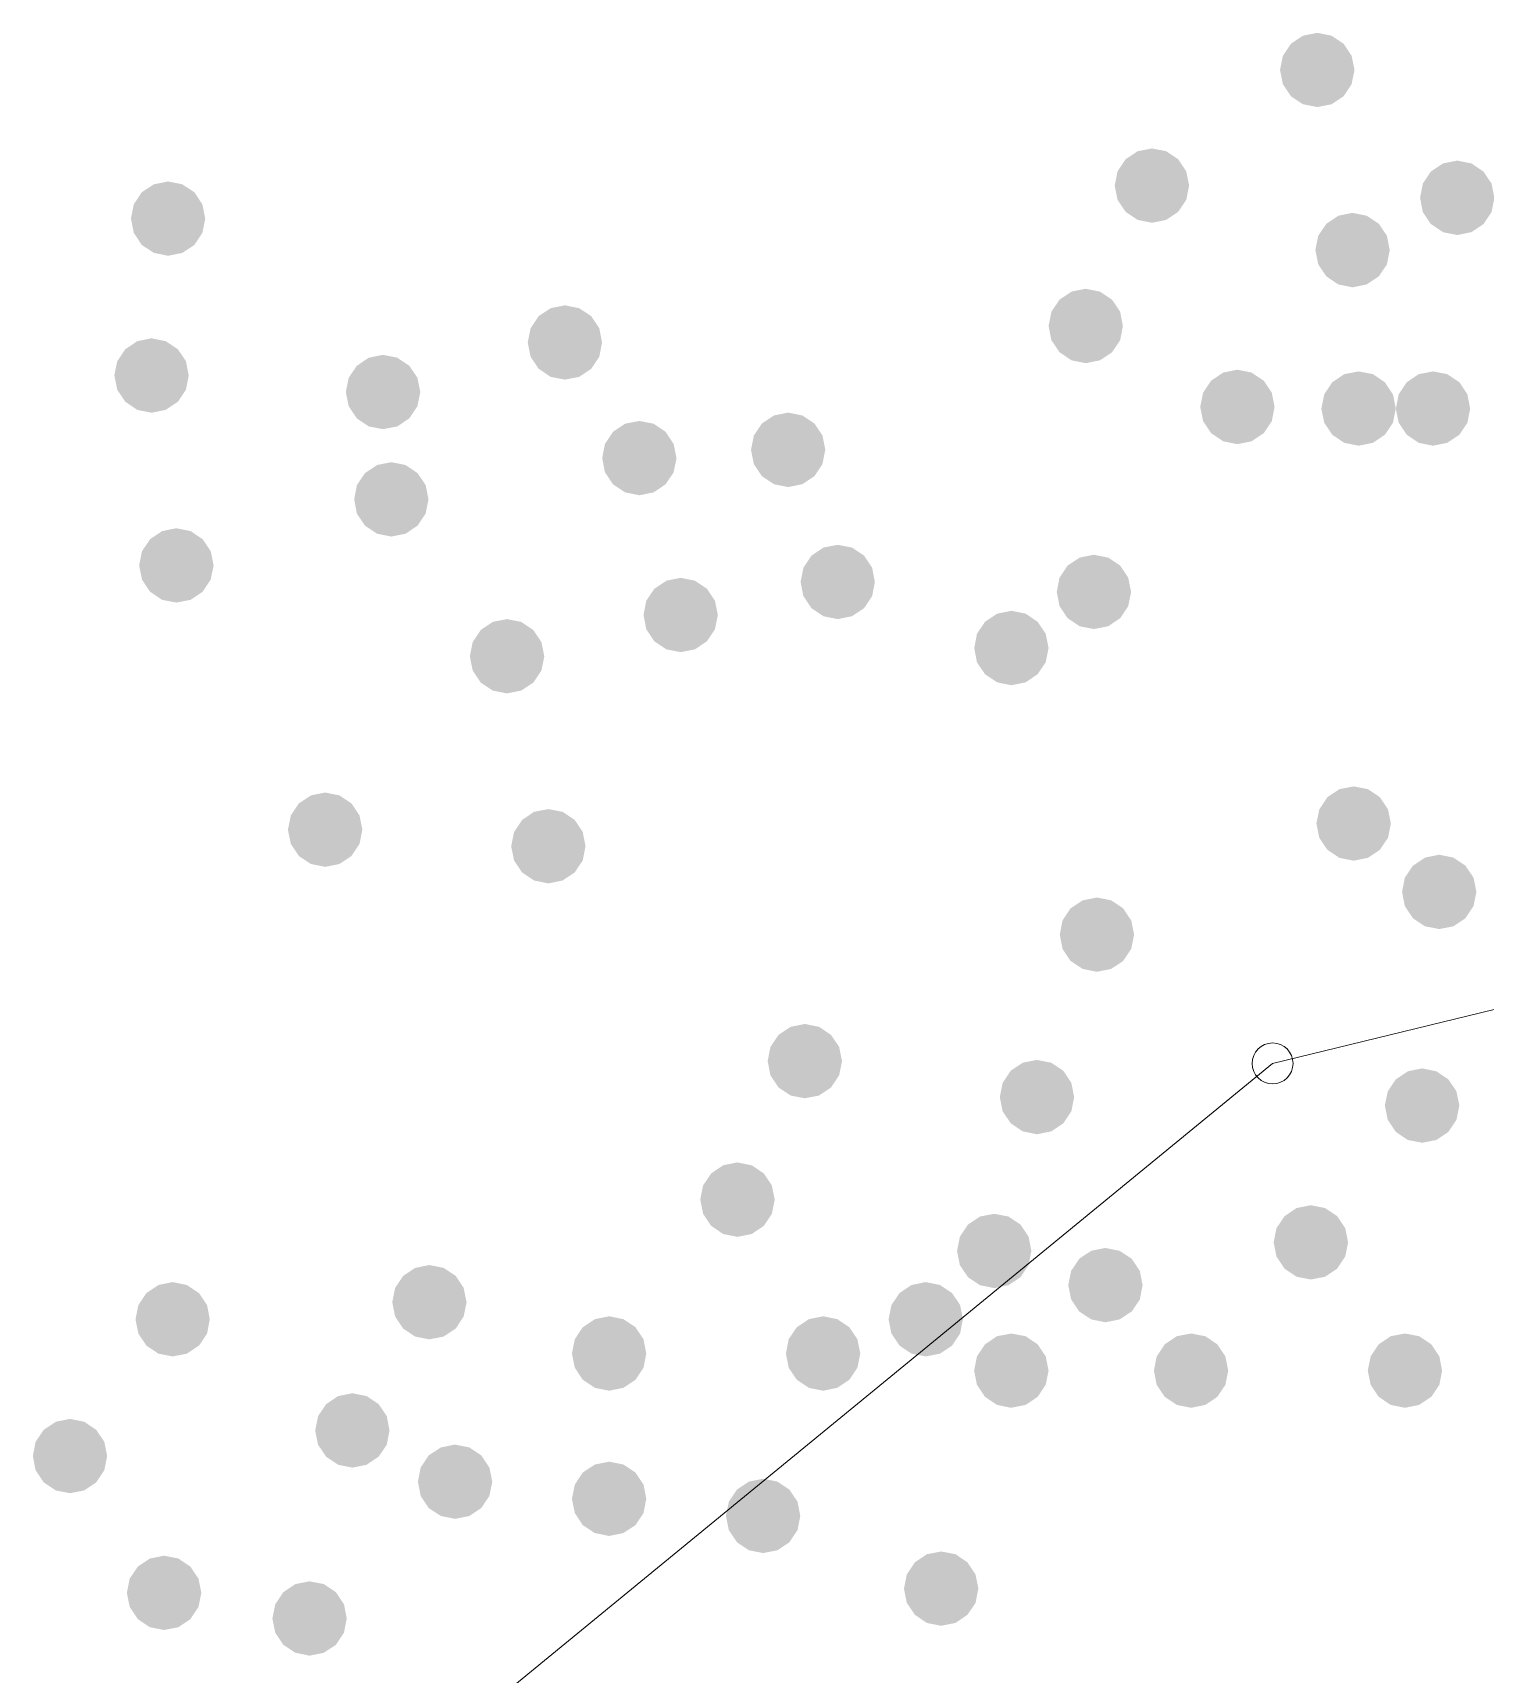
# Model space of a CAD drawing. Header units: millimetres. Extents: x 87938 to 265635, y 330093 to 434310.
# Drawn here: x 234781 to 235894, y 388832 to 390091 of the extents above; entities that cross this region are included whole.
import ezdxf

# ---------------------------------------------------------------- set-up
doc = ezdxf.new("R2010")
doc.units = ezdxf.units.MM

# ---------------------------------------------------------------- blocks, each defined once
blk = doc.blocks.new('A$C3F56660F')
at = {"lineweight": 0}
for p, q in [((4200, 7983.4), (3354.2, 7777.4)), ((3354.2, 7777.4), (2587.1, 7148.3))]:
    blk.add_line(p, q, dxfattribs=at)
for start, end in [(0, 180), (180, 0)]:
    blk.add_arc((3354.2, 7777.4), 15.7, start, end, dxfattribs=at)
for points in [[(3388.5, 8539.4), (3388.5, 8567.9), (3368.3, 8559.6), (3377.5, 8565.7)], [(3388.5, 8539.4), (3408.6, 8559.6), (3388.5, 8567.9), (3399.4, 8565.7)], [(3388.5, 8539.4), (3368.3, 8559.6), (3359.9, 8539.4), (3362.1, 8550.3)], [(3388.5, 8539.4), (3417, 8539.4), (3408.6, 8559.6), (3414.8, 8550.3)], [(3388.5, 8539.4), (3359.9, 8539.4), (3368.3, 8519.2), (3362.1, 8528.5)], [(3388.5, 8539.4), (3368.3, 8519.2), (3388.5, 8510.9), (3377.5, 8513.1)], [(3388.5, 8539.4), (3388.5, 8510.9), (3408.6, 8519.2), (3399.4, 8513.1)], [(3388.5, 8539.4), (3408.6, 8519.2), (3417, 8539.4), (3414.8, 8528.5)], [(3261.7, 8450.7), (3261.7, 8479.2), (3241.5, 8470.9), (3250.7, 8477.1)], [(3261.7, 8450.7), (3281.8, 8470.9), (3261.7, 8479.2), (3272.6, 8477.1)], [(3261.7, 8450.7), (3241.5, 8470.9), (3233.1, 8450.7), (3235.3, 8461.6)], [(3261.7, 8450.7), (3290.2, 8450.7), (3281.8, 8470.9), (3288, 8461.6)], [(3495.8, 8441.3), (3475.6, 8461.5), (3467.3, 8441.3), (3469.4, 8452.3)], [(3495.8, 8441.3), (3495.8, 8469.9), (3475.6, 8461.5), (3484.9, 8467.7)], [(3495.8, 8441.3), (3515.9, 8461.5), (3495.8, 8469.9), (3506.7, 8467.7)], [(3495.8, 8441.3), (3524.3, 8441.3), (3515.9, 8461.5), (3522.1, 8452.3)], [(2507.2, 8425.4), (2507.2, 8453.9), (2487, 8445.6), (2496.3, 8451.7)], [(2507.2, 8425.4), (2527.4, 8445.6), (2507.2, 8453.9), (2518.1, 8451.7)], [(3261.7, 8450.7), (3233.1, 8450.7), (3241.5, 8430.6), (3235.3, 8439.8)], [(3261.7, 8450.7), (3241.5, 8430.6), (3261.7, 8422.2), (3250.7, 8424.4)], [(3261.7, 8450.7), (3261.7, 8422.2), (3281.8, 8430.6), (3272.6, 8424.4)], [(3261.7, 8450.7), (3281.8, 8430.6), (3290.2, 8450.7), (3288, 8439.8)], [(2507.2, 8425.4), (2487, 8445.6), (2478.7, 8425.4), (2480.9, 8436.3)], [(2507.2, 8425.4), (2535.7, 8425.4), (2527.4, 8445.6), (2533.5, 8436.3)], [(3495.8, 8441.3), (3467.3, 8441.3), (3475.6, 8421.2), (3469.4, 8430.4)], [(3495.8, 8441.3), (3475.6, 8421.2), (3495.8, 8412.8), (3484.9, 8415)], [(3495.8, 8441.3), (3495.8, 8412.8), (3515.9, 8421.2), (3506.7, 8415)], [(3495.8, 8441.3), (3515.9, 8421.2), (3524.3, 8441.3), (3522.1, 8430.4)], [(2507.2, 8425.4), (2478.7, 8425.4), (2487, 8405.2), (2480.9, 8414.5)], [(2507.2, 8425.4), (2487, 8405.2), (2507.2, 8396.9), (2496.3, 8399.1)], [(2507.2, 8425.4), (2507.2, 8396.9), (2527.4, 8405.2), (2518.1, 8399.1)], [(2507.2, 8425.4), (2527.4, 8405.2), (2535.7, 8425.4), (2533.5, 8414.5)], [(3415.5, 8401.2), (3415.5, 8429.8), (3395.4, 8421.4), (3404.6, 8427.6)], [(3415.5, 8401.2), (3435.7, 8421.4), (3415.5, 8429.8), (3426.4, 8427.6)], [(3415.5, 8401.2), (3395.4, 8421.4), (3387, 8401.2), (3389.2, 8412.2)], [(3415.5, 8401.2), (3444, 8401.2), (3435.7, 8421.4), (3441.9, 8412.2)], [(3415.5, 8401.2), (3387, 8401.2), (3395.4, 8381.1), (3389.2, 8390.3)], [(3415.5, 8401.2), (3395.4, 8381.1), (3415.5, 8372.7), (3404.6, 8374.9)], [(3415.5, 8401.2), (3415.5, 8372.7), (3435.7, 8381.1), (3426.4, 8374.9)], [(3415.5, 8401.2), (3435.7, 8381.1), (3444, 8401.2), (3441.9, 8390.3)], [(3210.9, 8343.1), (3190.8, 8363.2), (3182.4, 8343.1), (3184.6, 8354)], [(3210.9, 8343.1), (3210.9, 8371.6), (3190.8, 8363.2), (3200, 8369.4)], [(3210.9, 8343.1), (3231.1, 8363.2), (3210.9, 8371.6), (3221.8, 8369.4)], [(3210.9, 8343.1), (3239.4, 8343.1), (3231.1, 8363.2), (3237.3, 8354)], [(2811.5, 8330.4), (2791.4, 8350.6), (2783, 8330.4), (2785.2, 8341.3)], [(2811.5, 8330.4), (2811.5, 8358.9), (2791.4, 8350.6), (2800.6, 8356.7)], [(2811.5, 8330.4), (2831.7, 8350.6), (2811.5, 8358.9), (2822.4, 8356.7)], [(2811.5, 8330.4), (2840, 8330.4), (2831.7, 8350.6), (2837.9, 8341.3)], [(3210.9, 8343.1), (3182.4, 8343.1), (3190.8, 8322.9), (3184.6, 8332.1)], [(3210.9, 8343.1), (3190.8, 8322.9), (3210.9, 8314.5), (3200, 8316.7)], [(3210.9, 8343.1), (3210.9, 8314.5), (3231.1, 8322.9), (3221.8, 8316.7)], [(3210.9, 8343.1), (3231.1, 8322.9), (3239.4, 8343.1), (3237.3, 8332.1)], [(2494.5, 8305.1), (2474.4, 8325.2), (2466, 8305.1), (2468.2, 8316)], [(2494.5, 8305.1), (2494.5, 8333.6), (2474.4, 8325.2), (2483.6, 8331.4)], [(2494.5, 8305.1), (2514.7, 8325.2), (2494.5, 8333.6), (2505.4, 8331.4)], [(2494.5, 8305.1), (2523, 8305.1), (2514.7, 8325.2), (2520.9, 8316)], [(2811.5, 8330.4), (2783, 8330.4), (2791.4, 8310.2), (2785.2, 8319.5)], [(2811.5, 8330.4), (2791.4, 8310.2), (2811.5, 8301.9), (2800.6, 8304)], [(2811.5, 8330.4), (2811.5, 8301.9), (2831.7, 8310.2), (2822.4, 8304)], [(2811.5, 8330.4), (2831.7, 8310.2), (2840, 8330.4), (2837.9, 8319.5)], [(2672, 8292.4), (2651.9, 8312.5), (2643.5, 8292.4), (2645.7, 8303.3)], [(2672, 8292.4), (2672, 8320.9), (2651.9, 8312.5), (2661.1, 8318.7)], [(2672, 8292.4), (2692.2, 8312.5), (2672, 8320.9), (2683, 8318.7)], [(2672, 8292.4), (2700.6, 8292.4), (2692.2, 8312.5), (2698.4, 8303.3)], [(3327.2, 8281), (3327.2, 8309.5), (3307.1, 8301.1), (3316.3, 8307.3)], [(3327.2, 8281), (3347.4, 8301.1), (3327.2, 8309.5), (3338.1, 8307.3)], [(2494.5, 8305.1), (2466, 8305.1), (2474.4, 8284.9), (2468.2, 8294.1)], [(2494.5, 8305.1), (2474.4, 8284.9), (2494.5, 8276.5), (2483.6, 8278.7)], [(2494.5, 8305.1), (2494.5, 8276.5), (2514.7, 8284.9), (2505.4, 8278.7)], [(2494.5, 8305.1), (2514.7, 8284.9), (2523, 8305.1), (2520.9, 8294.1)], [(3327.2, 8281), (3307.1, 8301.1), (3298.7, 8281), (3300.9, 8291.9)], [(3327.2, 8281), (3355.7, 8281), (3347.4, 8301.1), (3353.6, 8291.9)], [(3420.2, 8279.7), (3400, 8299.9), (3391.6, 8279.7), (3393.8, 8290.6)], [(3420.2, 8279.7), (3420.2, 8308.2), (3400, 8299.9), (3409.2, 8306.1)], [(3420.2, 8279.7), (3440.3, 8299.9), (3420.2, 8308.2), (3431.1, 8306.1)], [(3420.2, 8279.7), (3448.7, 8279.7), (3440.3, 8299.9), (3446.5, 8290.6)], [(3477.2, 8279.7), (3457.1, 8299.9), (3448.7, 8279.7), (3450.9, 8290.6)], [(3477.2, 8279.7), (3477.2, 8308.2), (3457.1, 8299.9), (3466.3, 8306.1)], [(3477.2, 8279.7), (3497.4, 8299.9), (3477.2, 8308.2), (3488.1, 8306.1)], [(3477.2, 8279.7), (3505.7, 8279.7), (3497.4, 8299.9), (3503.6, 8290.6)], [(2672, 8292.4), (2643.5, 8292.4), (2651.9, 8272.2), (2645.7, 8281.5)], [(2672, 8292.4), (2651.9, 8272.2), (2672, 8263.9), (2661.1, 8266)], [(2672, 8292.4), (2672, 8263.9), (2692.2, 8272.2), (2683, 8266)], [(2672, 8292.4), (2692.2, 8272.2), (2700.6, 8292.4), (2698.4, 8281.5)], [(2982.7, 8248.1), (2982.7, 8276.6), (2962.5, 8268.2), (2971.8, 8274.4)], [(2982.7, 8248.1), (3002.9, 8268.2), (2982.7, 8276.6), (2993.6, 8274.4)], [(3327.2, 8281), (3298.7, 8281), (3307.1, 8260.8), (3300.9, 8270)], [(3327.2, 8281), (3307.1, 8260.8), (3327.2, 8252.4), (3316.3, 8254.6)], [(3327.2, 8281), (3327.2, 8252.4), (3347.4, 8260.8), (3338.1, 8254.6)], [(3327.2, 8281), (3347.4, 8260.8), (3355.7, 8281), (3353.6, 8270)], [(3420.2, 8279.7), (3391.6, 8279.7), (3400, 8259.6), (3393.8, 8268.8)], [(3420.2, 8279.7), (3400, 8259.6), (3420.2, 8251.2), (3409.2, 8253.4)], [(3420.2, 8279.7), (3420.2, 8251.2), (3440.3, 8259.6), (3431.1, 8253.4)], [(3420.2, 8279.7), (3440.3, 8259.6), (3448.7, 8279.7), (3446.5, 8268.8)], [(3477.2, 8279.7), (3448.7, 8279.7), (3457.1, 8259.6), (3450.9, 8268.8)], [(3477.2, 8279.7), (3457.1, 8259.6), (3477.2, 8251.2), (3466.3, 8253.4)], [(3477.2, 8279.7), (3477.2, 8251.2), (3497.4, 8259.6), (3488.1, 8253.4)], [(3477.2, 8279.7), (3497.4, 8259.6), (3505.7, 8279.7), (3503.6, 8268.8)], [(2868.6, 8241.7), (2848.4, 8261.9), (2840.1, 8241.7), (2842.2, 8252.6)], [(2868.6, 8241.7), (2868.6, 8270.2), (2848.4, 8261.9), (2857.7, 8268.1)], [(2868.6, 8241.7), (2888.7, 8261.9), (2868.6, 8270.2), (2879.5, 8268.1)], [(2868.6, 8241.7), (2897.1, 8241.7), (2888.7, 8261.9), (2894.9, 8252.6)], [(2982.7, 8248.1), (2962.5, 8268.2), (2954.2, 8248.1), (2956.4, 8259)], [(2982.7, 8248.1), (3011.2, 8248.1), (3002.9, 8268.2), (3009, 8259)], [(2982.7, 8248.1), (2954.2, 8248.1), (2962.5, 8227.9), (2956.4, 8237.1)], [(2982.7, 8248.1), (2962.5, 8227.9), (2982.7, 8219.5), (2971.8, 8221.7)], [(2982.7, 8248.1), (2982.7, 8219.5), (3002.9, 8227.9), (2993.6, 8221.7)], [(2982.7, 8248.1), (3002.9, 8227.9), (3011.2, 8248.1), (3009, 8237.1)], [(2678.4, 8210.1), (2678.4, 8238.6), (2658.2, 8230.2), (2667.5, 8236.4)], [(2678.4, 8210.1), (2698.5, 8230.2), (2678.4, 8238.6), (2689.3, 8236.4)], [(2868.6, 8241.7), (2840.1, 8241.7), (2848.4, 8221.6), (2842.2, 8230.8)], [(2868.6, 8241.7), (2848.4, 8221.6), (2868.6, 8213.2), (2857.7, 8215.4)], [(2868.6, 8241.7), (2868.6, 8213.2), (2888.7, 8221.6), (2879.5, 8215.4)], [(2868.6, 8241.7), (2888.7, 8221.6), (2897.1, 8241.7), (2894.9, 8230.8)], [(2678.4, 8210.1), (2658.2, 8230.2), (2649.9, 8210.1), (2652, 8221)], [(2678.4, 8210.1), (2706.9, 8210.1), (2698.5, 8230.2), (2704.7, 8221)], [(2678.4, 8210.1), (2649.9, 8210.1), (2658.2, 8189.9), (2652, 8199.1)], [(2678.4, 8210.1), (2658.2, 8189.9), (2678.4, 8181.5), (2667.5, 8183.7)], [(2678.4, 8210.1), (2678.4, 8181.5), (2698.5, 8189.9), (2689.3, 8183.7)], [(2678.4, 8210.1), (2698.5, 8189.9), (2706.9, 8210.1), (2704.7, 8199.1)], [(2513.5, 8159.4), (2513.5, 8187.9), (2493.4, 8179.5), (2502.6, 8185.7)], [(2513.5, 8159.4), (2533.7, 8179.5), (2513.5, 8187.9), (2524.5, 8185.7)], [(2513.5, 8159.4), (2493.4, 8179.5), (2485, 8159.4), (2487.2, 8170.3)], [(2513.5, 8159.4), (2542.1, 8159.4), (2533.7, 8179.5), (2539.9, 8170.3)], [(3020.7, 8146.7), (3020.7, 8175.2), (3000.6, 8166.9), (3009.8, 8173.1)], [(3020.7, 8146.7), (3040.9, 8166.9), (3020.7, 8175.2), (3031.6, 8173.1)], [(2513.5, 8159.4), (2485, 8159.4), (2493.4, 8139.2), (2487.2, 8148.5)], [(2513.5, 8159.4), (2493.4, 8139.2), (2513.5, 8130.9), (2502.6, 8133)], [(2513.5, 8159.4), (2533.7, 8139.2), (2542.1, 8159.4), (2539.9, 8148.5)], [(2513.5, 8159.4), (2513.5, 8130.9), (2533.7, 8139.2), (2524.5, 8133)], [(3020.7, 8146.7), (3000.6, 8166.9), (2992.2, 8146.7), (2994.4, 8157.6)], [(3020.7, 8146.7), (3049.2, 8146.7), (3040.9, 8166.9), (3047.1, 8157.6)], [(3217.2, 8139.1), (3197, 8159.3), (3188.7, 8139.1), (3190.8, 8150)], [(3217.2, 8139.1), (3217.2, 8167.6), (3197, 8159.3), (3206.3, 8165.4)], [(3217.2, 8139.1), (3237.3, 8159.3), (3217.2, 8167.6), (3228.1, 8165.4)], [(3217.2, 8139.1), (3245.7, 8139.1), (3237.3, 8159.3), (3243.5, 8150)], [(2900.3, 8121.4), (2900.3, 8149.9), (2880.1, 8141.5), (2889.4, 8147.7)], [(2900.3, 8121.4), (2920.4, 8141.5), (2900.3, 8149.9), (2911.2, 8147.7)], [(3020.7, 8146.7), (2992.2, 8146.7), (3000.6, 8126.6), (2994.4, 8135.8)], [(3020.7, 8146.7), (3000.6, 8126.6), (3020.7, 8118.2), (3009.8, 8120.4)], [(3020.7, 8146.7), (3020.7, 8118.2), (3040.9, 8126.6), (3031.6, 8120.4)], [(3020.7, 8146.7), (3040.9, 8126.6), (3049.2, 8146.7), (3047.1, 8135.8)], [(2900.3, 8121.4), (2880.1, 8141.5), (2871.8, 8121.4), (2873.9, 8132.3)], [(2900.3, 8121.4), (2928.8, 8121.4), (2920.4, 8141.5), (2926.6, 8132.3)], [(3217.2, 8139.1), (3188.7, 8139.1), (3197, 8118.9), (3190.8, 8128.2)], [(3217.2, 8139.1), (3197, 8118.9), (3217.2, 8110.6), (3206.3, 8112.7)], [(3217.2, 8139.1), (3217.2, 8110.6), (3237.3, 8118.9), (3228.1, 8112.7)], [(3217.2, 8139.1), (3237.3, 8118.9), (3245.7, 8139.1), (3243.5, 8128.2)], [(2900.3, 8121.4), (2871.8, 8121.4), (2880.1, 8101.2), (2873.9, 8110.5)], [(2900.3, 8121.4), (2880.1, 8101.2), (2900.3, 8092.9), (2889.4, 8095)], [(2900.3, 8121.4), (2900.3, 8092.9), (2920.4, 8101.2), (2911.2, 8095)], [(2900.3, 8121.4), (2920.4, 8101.2), (2928.8, 8121.4), (2926.6, 8110.5)], [(3153.9, 8096), (3153.9, 8124.6), (3133.7, 8116.2), (3143, 8122.4)], [(3153.9, 8096), (3174, 8116.2), (3153.9, 8124.6), (3164.8, 8122.4)], [(2767.1, 8089.7), (2747, 8109.9), (2738.6, 8089.7), (2740.8, 8100.6)], [(2767.1, 8089.7), (2767.1, 8118.2), (2747, 8109.9), (2756.2, 8116.1)], [(2767.1, 8089.7), (2787.3, 8109.9), (2767.1, 8118.2), (2778, 8116.1)], [(2767.1, 8089.7), (2795.7, 8089.7), (2787.3, 8109.9), (2793.5, 8100.6)], [(3153.9, 8096), (3133.7, 8116.2), (3125.4, 8096), (3127.5, 8107)], [(3153.9, 8096), (3182.4, 8096), (3174, 8116.2), (3180.2, 8107)], [(3153.9, 8096), (3125.4, 8096), (3133.7, 8075.9), (3127.5, 8085.1)], [(3153.9, 8096), (3133.7, 8075.9), (3153.9, 8067.5), (3143, 8069.7)], [(3153.9, 8096), (3153.9, 8067.5), (3174, 8075.9), (3164.8, 8069.7)], [(3153.9, 8096), (3174, 8075.9), (3182.4, 8096), (3180.2, 8085.1)], [(2767.1, 8089.7), (2738.6, 8089.7), (2747, 8069.5), (2740.8, 8078.8)], [(2767.1, 8089.7), (2747, 8069.5), (2767.1, 8061.2), (2756.2, 8063.4)], [(2767.1, 8089.7), (2767.1, 8061.2), (2787.3, 8069.5), (2778, 8063.4)], [(2767.1, 8089.7), (2787.3, 8069.5), (2795.7, 8089.7), (2793.5, 8078.8)], [(2627.7, 7956.7), (2627.7, 7985.2), (2607.5, 7976.9), (2616.7, 7983)], [(2627.7, 7956.7), (2647.8, 7976.9), (2627.7, 7985.2), (2638.6, 7983)], [(3416.4, 7961.4), (3396.2, 7981.6), (3387.8, 7961.4), (3390, 7972.3)], [(3416.4, 7961.4), (3416.4, 7989.9), (3396.2, 7981.6), (3405.4, 7987.8)], [(3416.4, 7961.4), (3436.5, 7981.6), (3416.4, 7989.9), (3427.3, 7987.8)], [(3416.4, 7961.4), (3444.9, 7961.4), (3436.5, 7981.6), (3442.7, 7972.3)], [(2627.7, 7956.7), (2607.5, 7976.9), (2599.1, 7956.7), (2601.3, 7967.6)], [(2627.7, 7956.7), (2656.2, 7956.7), (2647.8, 7976.9), (2654, 7967.6)], [(2798.8, 7944), (2798.8, 7972.5), (2778.7, 7964.2), (2787.9, 7970.4)], [(2798.8, 7944), (2819, 7964.2), (2798.8, 7972.5), (2809.7, 7970.4)], [(2627.7, 7956.7), (2599.1, 7956.7), (2607.5, 7936.5), (2601.3, 7945.8)], [(2627.7, 7956.7), (2607.5, 7936.5), (2627.7, 7928.2), (2616.7, 7930.4)], [(2627.7, 7956.7), (2627.7, 7928.2), (2647.8, 7936.5), (2638.6, 7930.4)], [(2627.7, 7956.7), (2647.8, 7936.5), (2656.2, 7956.7), (2654, 7945.8)], [(2798.8, 7944), (2778.7, 7964.2), (2770.3, 7944), (2772.5, 7954.9)], [(2798.8, 7944), (2827.3, 7944), (2819, 7964.2), (2825.2, 7954.9)], [(3416.4, 7961.4), (3387.8, 7961.4), (3396.2, 7941.3), (3390, 7950.5)], [(3416.4, 7961.4), (3396.2, 7941.3), (3416.4, 7932.9), (3405.4, 7935.1)], [(3416.4, 7961.4), (3416.4, 7932.9), (3436.5, 7941.3), (3427.3, 7935.1)], [(3416.4, 7961.4), (3436.5, 7941.3), (3444.9, 7961.4), (3442.7, 7950.5)], [(2798.8, 7944), (2770.3, 7944), (2778.7, 7923.9), (2772.5, 7933.1)], [(2798.8, 7944), (2778.7, 7923.9), (2798.8, 7915.5), (2787.9, 7917.7)], [(2798.8, 7944), (2798.8, 7915.5), (2819, 7923.9), (2809.7, 7917.7)], [(2798.8, 7944), (2819, 7923.9), (2827.3, 7944), (2825.2, 7933.1)], [(3482, 7909), (3482, 7937.5), (3461.8, 7929.1), (3471.1, 7935.3)], [(3482, 7909), (3502.1, 7929.1), (3482, 7937.5), (3492.9, 7935.3)], [(3482, 7909), (3461.8, 7929.1), (3453.5, 7909), (3455.6, 7919.9)], [(3482, 7909), (3510.5, 7909), (3502.1, 7929.1), (3508.3, 7919.9)], [(3482, 7909), (3453.5, 7909), (3461.8, 7888.8), (3455.6, 7898.1)], [(3482, 7909), (3461.8, 7888.8), (3482, 7880.5), (3471.1, 7882.6)], [(3482, 7909), (3482, 7880.5), (3502.1, 7888.8), (3492.9, 7882.6)], [(3482, 7909), (3502.1, 7888.8), (3510.5, 7909), (3508.3, 7898.1)], [(3219.5, 7876.2), (3199.3, 7896.4), (3191, 7876.2), (3193.1, 7887.1)], [(3219.5, 7876.2), (3219.5, 7904.7), (3199.3, 7896.4), (3208.6, 7902.5)], [(3219.5, 7876.2), (3239.6, 7896.4), (3219.5, 7904.7), (3230.4, 7902.5)], [(3219.5, 7876.2), (3248, 7876.2), (3239.6, 7896.4), (3245.8, 7887.1)], [(3219.5, 7876.2), (3191, 7876.2), (3199.3, 7856), (3193.1, 7865.3)], [(3219.5, 7876.2), (3199.3, 7856), (3219.5, 7847.7), (3208.6, 7849.9)], [(3219.5, 7876.2), (3219.5, 7847.7), (3239.6, 7856), (3230.4, 7849.9)], [(3219.5, 7876.2), (3239.6, 7856), (3248, 7876.2), (3245.8, 7865.3)], [(2995.5, 7779.2), (2995.5, 7807.7), (2975.3, 7799.3), (2984.6, 7805.5)], [(2995.5, 7779.2), (3015.6, 7799.3), (2995.5, 7807.7), (3006.4, 7805.5)], [(2995.5, 7779.2), (2975.3, 7799.3), (2967, 7779.2), (2969.1, 7790.1)], [(2995.5, 7779.2), (3024, 7779.2), (3015.6, 7799.3), (3021.8, 7790.1)], [(3173.5, 7751.6), (3173.5, 7780.1), (3153.4, 7771.8), (3162.6, 7778)], [(3173.5, 7751.6), (3193.7, 7771.8), (3173.5, 7780.1), (3184.4, 7778)], [(2995.5, 7779.2), (2967, 7779.2), (2975.3, 7759), (2969.1, 7768.3)], [(2995.5, 7779.2), (2975.3, 7759), (2995.5, 7750.7), (2984.6, 7752.8)], [(2995.5, 7779.2), (2995.5, 7750.7), (3015.6, 7759), (3006.4, 7752.8)], [(2995.5, 7779.2), (3015.6, 7759), (3024, 7779.2), (3021.8, 7768.3)], [(3173.5, 7751.6), (3153.4, 7771.8), (3145, 7751.6), (3147.2, 7762.5)], [(3173.5, 7751.6), (3202, 7751.6), (3193.7, 7771.8), (3199.9, 7762.5)], [(3468.9, 7745.1), (3468.9, 7773.6), (3448.7, 7765.2), (3457.9, 7771.4)], [(3468.9, 7745.1), (3489, 7765.2), (3468.9, 7773.6), (3479.8, 7771.4)], [(3468.9, 7745.1), (3448.7, 7765.2), (3440.3, 7745.1), (3442.5, 7756)], [(3468.9, 7745.1), (3497.4, 7745.1), (3489, 7765.2), (3495.2, 7756)], [(3173.5, 7751.6), (3145, 7751.6), (3153.4, 7731.5), (3147.2, 7740.7)], [(3173.5, 7751.6), (3153.4, 7731.5), (3173.5, 7723.1), (3162.6, 7725.3)], [(3173.5, 7751.6), (3173.5, 7723.1), (3193.7, 7731.5), (3184.4, 7725.3)], [(3173.5, 7751.6), (3193.7, 7731.5), (3202, 7751.6), (3199.9, 7740.7)], [(3468.9, 7745.1), (3440.3, 7745.1), (3448.7, 7724.9), (3442.5, 7734.2)], [(3468.9, 7745.1), (3448.7, 7724.9), (3468.9, 7716.6), (3457.9, 7718.7)], [(3468.9, 7745.1), (3468.9, 7716.6), (3489, 7724.9), (3479.8, 7718.7)], [(3468.9, 7745.1), (3489, 7724.9), (3497.4, 7745.1), (3495.2, 7734.2)], [(2943.8, 7673), (2923.7, 7693.1), (2915.3, 7673), (2917.5, 7683.9)], [(2943.8, 7673), (2943.8, 7701.5), (2923.7, 7693.1), (2932.9, 7699.3)], [(2943.8, 7673), (2964, 7693.1), (2943.8, 7701.5), (2954.8, 7699.3)], [(2943.8, 7673), (2972.4, 7673), (2964, 7693.1), (2970.2, 7683.9)], [(2943.8, 7673), (2915.3, 7673), (2923.7, 7652.8), (2917.5, 7662)], [(2943.8, 7673), (2923.7, 7652.8), (2943.8, 7644.4), (2932.9, 7646.6)], [(2943.8, 7673), (2943.8, 7644.4), (2964, 7652.8), (2954.8, 7646.6)], [(2943.8, 7673), (2964, 7652.8), (2972.4, 7673), (2970.2, 7662)], [(3383.5, 7640.2), (3383.5, 7668.7), (3363.4, 7660.3), (3372.6, 7666.5)], [(3383.5, 7640.2), (3403.7, 7660.3), (3383.5, 7668.7), (3394.4, 7666.5)], [(3140.7, 7633.6), (3140.7, 7662.1), (3120.6, 7653.8), (3129.8, 7660)], [(3140.7, 7633.6), (3160.9, 7653.8), (3140.7, 7662.1), (3151.6, 7660)], [(3383.5, 7640.2), (3363.4, 7660.3), (3355, 7640.2), (3357.2, 7651.1)], [(3383.5, 7640.2), (3412.1, 7640.2), (3403.7, 7660.3), (3409.9, 7651.1)], [(3140.7, 7633.6), (3120.6, 7653.8), (3112.2, 7633.6), (3114.4, 7644.5)], [(3140.7, 7633.6), (3169.2, 7633.6), (3160.9, 7653.8), (3167.1, 7644.5)], [(3140.7, 7633.6), (3112.2, 7633.6), (3120.6, 7613.5), (3114.4, 7622.7)], [(3140.7, 7633.6), (3120.6, 7613.5), (3140.7, 7605.1), (3129.8, 7607.3)], [(3140.7, 7633.6), (3140.7, 7605.1), (3160.9, 7613.5), (3151.6, 7607.3)], [(3140.7, 7633.6), (3160.9, 7613.5), (3169.2, 7633.6), (3167.1, 7622.7)], [(3226, 7607.4), (3226, 7635.9), (3205.9, 7627.6), (3215.1, 7633.7)], [(3226, 7607.4), (3246.2, 7627.6), (3226, 7635.9), (3236.9, 7633.7)], [(3383.5, 7640.2), (3355, 7640.2), (3363.4, 7620), (3357.2, 7629.3)], [(3383.5, 7640.2), (3363.4, 7620), (3383.5, 7611.7), (3372.6, 7613.8)], [(3383.5, 7640.2), (3383.5, 7611.7), (3403.7, 7620), (3394.4, 7613.8)], [(3383.5, 7640.2), (3403.7, 7620), (3412.1, 7640.2), (3409.9, 7629.3)], [(2707.6, 7594.3), (2707.6, 7622.8), (2687.4, 7614.4), (2696.7, 7620.6)], [(2707.6, 7594.3), (2727.8, 7614.4), (2707.6, 7622.8), (2718.5, 7620.6)], [(3226, 7607.4), (3205.9, 7627.6), (3197.5, 7607.4), (3199.7, 7618.3)], [(3226, 7607.4), (3254.5, 7607.4), (3246.2, 7627.6), (3252.4, 7618.3)], [(2510.7, 7581.2), (2510.7, 7609.7), (2490.6, 7601.3), (2499.8, 7607.5)], [(2510.7, 7581.2), (2530.9, 7601.3), (2510.7, 7609.7), (2521.6, 7607.5)], [(2707.6, 7594.3), (2687.4, 7614.4), (2679.1, 7594.3), (2681.3, 7605.2)], [(2707.6, 7594.3), (2736.1, 7594.3), (2727.8, 7614.4), (2733.9, 7605.2)], [(3088.2, 7581.2), (3088.2, 7609.7), (3068.1, 7601.3), (3077.3, 7607.5)], [(3088.2, 7581.2), (3108.4, 7601.3), (3088.2, 7609.7), (3099.1, 7607.5)], [(3226, 7607.4), (3197.5, 7607.4), (3205.9, 7587.2), (3199.7, 7596.5)], [(3226, 7607.4), (3205.9, 7587.2), (3226, 7578.9), (3215.1, 7581.1)], [(3226, 7607.4), (3226, 7578.9), (3246.2, 7587.2), (3236.9, 7581.1)], [(3226, 7607.4), (3246.2, 7587.2), (3254.5, 7607.4), (3252.4, 7596.5)], [(2510.7, 7581.2), (2490.6, 7601.3), (2482.2, 7581.2), (2484.4, 7592.1)], [(2510.7, 7581.2), (2539.2, 7581.2), (2530.9, 7601.3), (2537.1, 7592.1)], [(2707.6, 7594.3), (2679.1, 7594.3), (2687.4, 7574.1), (2681.3, 7583.4)], [(2707.6, 7594.3), (2687.4, 7574.1), (2707.6, 7565.8), (2696.7, 7567.9)], [(2707.6, 7594.3), (2707.6, 7565.8), (2727.8, 7574.1), (2718.5, 7567.9)], [(2707.6, 7594.3), (2727.8, 7574.1), (2736.1, 7594.3), (2733.9, 7583.4)], [(3088.2, 7581.2), (3068.1, 7601.3), (3059.7, 7581.2), (3061.9, 7592.1)], [(3088.2, 7581.2), (3116.7, 7581.2), (3108.4, 7601.3), (3114.6, 7592.1)], [(2510.7, 7581.2), (2482.2, 7581.2), (2490.6, 7561), (2484.4, 7570.3)], [(2510.7, 7581.2), (2490.6, 7561), (2510.7, 7552.7), (2499.8, 7554.8)], [(2510.7, 7581.2), (2510.7, 7552.7), (2530.9, 7561), (2521.6, 7554.8)], [(2510.7, 7581.2), (2530.9, 7561), (2539.2, 7581.2), (2537.1, 7570.3)], [(2845.4, 7554.9), (2845.4, 7583.5), (2825.2, 7575.1), (2834.5, 7581.3)], [(2845.4, 7554.9), (2865.6, 7575.1), (2845.4, 7583.5), (2856.3, 7581.3)], [(3009.5, 7554.9), (3009.5, 7583.5), (2989.3, 7575.1), (2998.6, 7581.3)], [(3009.5, 7554.9), (3029.6, 7575.1), (3009.5, 7583.5), (3020.4, 7581.3)], [(3088.2, 7581.2), (3059.7, 7581.2), (3068.1, 7561), (3061.9, 7570.3)], [(3088.2, 7581.2), (3068.1, 7561), (3088.2, 7552.7), (3077.3, 7554.8)], [(3088.2, 7581.2), (3088.2, 7552.7), (3108.4, 7561), (3099.1, 7554.8)], [(3088.2, 7581.2), (3108.4, 7561), (3116.7, 7581.2), (3114.6, 7570.3)], [(2845.4, 7554.9), (2825.2, 7575.1), (2816.9, 7554.9), (2819.1, 7565.9)], [(2845.4, 7554.9), (2873.9, 7554.9), (2865.6, 7575.1), (2871.8, 7565.9)], [(3009.5, 7554.9), (2989.3, 7575.1), (2981, 7554.9), (2983.1, 7565.9)], [(3009.5, 7554.9), (3038, 7554.9), (3029.6, 7575.1), (3035.8, 7565.9)], [(3153.8, 7541.8), (3153.8, 7570.3), (3133.7, 7562), (3142.9, 7568.2)], [(3153.8, 7541.8), (3174, 7562), (3153.8, 7570.3), (3164.8, 7568.2)], [(3291.7, 7541.8), (3291.7, 7570.3), (3271.5, 7562), (3280.8, 7568.2)], [(3291.7, 7541.8), (3311.8, 7562), (3291.7, 7570.3), (3302.6, 7568.2)], [(3455.7, 7541.8), (3455.7, 7570.3), (3435.6, 7562), (3444.8, 7568.2)], [(3455.7, 7541.8), (3475.9, 7562), (3455.7, 7570.3), (3466.6, 7568.2)], [(2845.4, 7554.9), (2816.9, 7554.9), (2825.2, 7534.8), (2819.1, 7544)], [(2845.4, 7554.9), (2825.2, 7534.8), (2845.4, 7526.4), (2834.5, 7528.6)], [(2845.4, 7554.9), (2845.4, 7526.4), (2865.6, 7534.8), (2856.3, 7528.6)], [(2845.4, 7554.9), (2865.6, 7534.8), (2873.9, 7554.9), (2871.8, 7544)], [(3009.5, 7554.9), (2981, 7554.9), (2989.3, 7534.8), (2983.1, 7544)], [(3009.5, 7554.9), (2989.3, 7534.8), (3009.5, 7526.4), (2998.6, 7528.6)], [(3009.5, 7554.9), (3009.5, 7526.4), (3029.6, 7534.8), (3020.4, 7528.6)], [(3009.5, 7554.9), (3029.6, 7534.8), (3038, 7554.9), (3035.8, 7544)], [(3153.8, 7541.8), (3133.7, 7562), (3125.3, 7541.8), (3127.5, 7552.7)], [(3153.8, 7541.8), (3182.4, 7541.8), (3174, 7562), (3180.2, 7552.7)], [(3291.7, 7541.8), (3271.5, 7562), (3263.2, 7541.8), (3265.3, 7552.7)], [(3291.7, 7541.8), (3320.2, 7541.8), (3311.8, 7562), (3318, 7552.7)], [(3455.7, 7541.8), (3435.6, 7562), (3427.2, 7541.8), (3429.4, 7552.7)], [(3455.7, 7541.8), (3484.2, 7541.8), (3475.9, 7562), (3482.1, 7552.7)], [(3153.8, 7541.8), (3125.3, 7541.8), (3133.7, 7521.7), (3127.5, 7530.9)], [(3153.8, 7541.8), (3133.7, 7521.7), (3153.8, 7513.3), (3142.9, 7515.5)], [(3153.8, 7541.8), (3153.8, 7513.3), (3174, 7521.7), (3164.8, 7515.5)], [(3153.8, 7541.8), (3174, 7521.7), (3182.4, 7541.8), (3180.2, 7530.9)], [(3291.7, 7541.8), (3263.2, 7541.8), (3271.5, 7521.7), (3265.3, 7530.9)], [(3291.7, 7541.8), (3271.5, 7521.7), (3291.7, 7513.3), (3280.8, 7515.5)], [(3291.7, 7541.8), (3291.7, 7513.3), (3311.8, 7521.7), (3302.6, 7515.5)], [(3291.7, 7541.8), (3311.8, 7521.7), (3320.2, 7541.8), (3318, 7530.9)], [(3455.7, 7541.8), (3427.2, 7541.8), (3435.6, 7521.7), (3429.4, 7530.9)], [(3455.7, 7541.8), (3435.6, 7521.7), (3455.7, 7513.3), (3444.8, 7515.5)], [(3455.7, 7541.8), (3455.7, 7513.3), (3475.9, 7521.7), (3466.6, 7515.5)], [(3455.7, 7541.8), (3475.9, 7521.7), (3484.2, 7541.8), (3482.1, 7530.9)], [(2648.5, 7495.9), (2628.4, 7516.1), (2620, 7495.9), (2622.2, 7506.9)], [(2648.5, 7495.9), (2648.5, 7524.5), (2628.4, 7516.1), (2637.6, 7522.3)], [(2648.5, 7495.9), (2668.7, 7516.1), (2648.5, 7524.5), (2659.4, 7522.3)], [(2648.5, 7495.9), (2677, 7495.9), (2668.7, 7516.1), (2674.9, 7506.9)], [(2432, 7476.3), (2432, 7504.8), (2411.8, 7496.4), (2421.1, 7502.6)], [(2432, 7476.3), (2452.1, 7496.4), (2432, 7504.8), (2442.9, 7502.6)], [(2432, 7476.3), (2411.8, 7496.4), (2403.5, 7476.3), (2405.6, 7487.2)], [(2432, 7476.3), (2460.5, 7476.3), (2452.1, 7496.4), (2458.3, 7487.2)], [(2648.5, 7495.9), (2620, 7495.9), (2628.4, 7475.8), (2622.2, 7485)], [(2648.5, 7495.9), (2628.4, 7475.8), (2648.5, 7467.4), (2637.6, 7469.6)], [(2648.5, 7495.9), (2648.5, 7467.4), (2668.7, 7475.8), (2659.4, 7469.6)], [(2648.5, 7495.9), (2668.7, 7475.8), (2677, 7495.9), (2674.9, 7485)], [(2727.3, 7456.6), (2727.3, 7485.1), (2707.1, 7476.8), (2716.4, 7482.9)], [(2727.3, 7456.6), (2747.4, 7476.8), (2727.3, 7485.1), (2738.2, 7482.9)], [(2432, 7476.3), (2403.5, 7476.3), (2411.8, 7456.1), (2405.6, 7465.4)], [(2432, 7476.3), (2411.8, 7456.1), (2432, 7447.8), (2421.1, 7449.9)], [(2432, 7476.3), (2432, 7447.8), (2452.1, 7456.1), (2442.9, 7449.9)], [(2432, 7476.3), (2452.1, 7456.1), (2460.5, 7476.3), (2458.3, 7465.4)], [(2727.3, 7456.6), (2707.1, 7476.8), (2698.8, 7456.6), (2700.9, 7467.5)], [(2727.3, 7456.6), (2755.8, 7456.6), (2747.4, 7476.8), (2753.6, 7467.5)], [(2845.4, 7443.5), (2845.4, 7472), (2825.2, 7463.7), (2834.5, 7469.8)], [(2845.4, 7443.5), (2865.6, 7463.7), (2845.4, 7472), (2856.3, 7469.8)], [(2727.3, 7456.6), (2698.8, 7456.6), (2707.1, 7436.4), (2700.9, 7445.7)], [(2727.3, 7456.6), (2707.1, 7436.4), (2727.3, 7428.1), (2716.4, 7430.3)], [(2727.3, 7456.6), (2727.3, 7428.1), (2747.4, 7436.4), (2738.2, 7430.3)], [(2727.3, 7456.6), (2747.4, 7436.4), (2755.8, 7456.6), (2753.6, 7445.7)], [(2845.4, 7443.5), (2825.2, 7463.7), (2816.9, 7443.5), (2819.1, 7454.4)], [(2845.4, 7443.5), (2873.9, 7443.5), (2865.6, 7463.7), (2871.8, 7454.4)], [(2963.5, 7430.4), (2963.5, 7458.9), (2943.4, 7450.5), (2952.6, 7456.7)], [(2963.5, 7430.4), (2983.7, 7450.5), (2963.5, 7458.9), (2974.4, 7456.7)], [(2845.4, 7443.5), (2816.9, 7443.5), (2825.2, 7423.3), (2819.1, 7432.6)], [(2845.4, 7443.5), (2825.2, 7423.3), (2845.4, 7415), (2834.5, 7417.2)], [(2845.4, 7443.5), (2845.4, 7415), (2865.6, 7423.3), (2856.3, 7417.2)], [(2845.4, 7443.5), (2865.6, 7423.3), (2873.9, 7443.5), (2871.8, 7432.6)], [(2963.5, 7430.4), (2943.4, 7450.5), (2935, 7430.4), (2937.2, 7441.3)], [(2963.5, 7430.4), (2992, 7430.4), (2983.7, 7450.5), (2989.9, 7441.3)], [(2963.5, 7430.4), (2935, 7430.4), (2943.4, 7410.2), (2937.2, 7419.5)], [(2963.5, 7430.4), (2943.4, 7410.2), (2963.5, 7401.9), (2952.6, 7404)], [(2963.5, 7430.4), (2963.5, 7401.9), (2983.7, 7410.2), (2974.4, 7404)], [(2963.5, 7430.4), (2983.7, 7410.2), (2992, 7430.4), (2989.9, 7419.5)], [(3100.1, 7374.6), (3100.1, 7403.1), (3079.9, 7394.8), (3089.1, 7401)], [(3100.1, 7374.6), (3120.2, 7394.8), (3100.1, 7403.1), (3111, 7401)], [(2504.2, 7371.4), (2484, 7391.5), (2475.6, 7371.4), (2477.8, 7382.3)], [(2504.2, 7371.4), (2504.2, 7399.9), (2484, 7391.5), (2493.2, 7397.7)], [(2504.2, 7371.4), (2524.3, 7391.5), (2504.2, 7399.9), (2515.1, 7397.7)], [(2504.2, 7371.4), (2532.7, 7371.4), (2524.3, 7391.5), (2530.5, 7382.3)], [(3100.1, 7374.6), (3079.9, 7394.8), (3071.5, 7374.6), (3073.7, 7385.5)], [(3100.1, 7374.6), (3128.6, 7374.6), (3120.2, 7394.8), (3126.4, 7385.5)], [(2615.7, 7351.7), (2615.7, 7380.2), (2595.6, 7371.9), (2604.8, 7378.1)], [(2615.7, 7351.7), (2635.9, 7371.9), (2615.7, 7380.2), (2626.6, 7378.1)], [(2504.2, 7371.4), (2475.6, 7371.4), (2484, 7351.2), (2477.8, 7360.5)], [(2504.2, 7371.4), (2484, 7351.2), (2504.2, 7342.9), (2493.2, 7345)], [(2504.2, 7371.4), (2504.2, 7342.9), (2524.3, 7351.2), (2515.1, 7345)], [(2504.2, 7371.4), (2524.3, 7351.2), (2532.7, 7371.4), (2530.5, 7360.5)], [(2615.7, 7351.7), (2595.6, 7371.9), (2587.2, 7351.7), (2589.4, 7362.6)], [(2615.7, 7351.7), (2644.2, 7351.7), (2635.9, 7371.9), (2642.1, 7362.6)], [(3100.1, 7374.6), (3071.5, 7374.6), (3079.9, 7354.5), (3073.7, 7363.7)], [(3100.1, 7374.6), (3079.9, 7354.5), (3100.1, 7346.1), (3089.1, 7348.3)], [(3100.1, 7374.6), (3100.1, 7346.1), (3120.2, 7354.5), (3111, 7348.3)], [(3100.1, 7374.6), (3120.2, 7354.5), (3128.6, 7374.6), (3126.4, 7363.7)], [(2615.7, 7351.7), (2587.2, 7351.7), (2595.6, 7331.5), (2589.4, 7340.8)], [(2615.7, 7351.7), (2595.6, 7331.5), (2615.7, 7323.2), (2604.8, 7325.4)], [(2615.7, 7351.7), (2615.7, 7323.2), (2635.9, 7331.5), (2626.6, 7325.4)], [(2615.7, 7351.7), (2635.9, 7331.5), (2644.2, 7351.7), (2642.1, 7340.8)]]:
    blk.add_trace(points, dxfattribs=at)
blk = doc.blocks.new('A$C3E9370D8')
blk.add_blockref('A$C3F56660F', (0, 0))

msp = doc.modelspace()

# ---------------------------------------------------------------- block references
msp.add_blockref('A$C3E9370D8', (232377.2, 381523.4))

doc.saveas('drawing.dxf')
